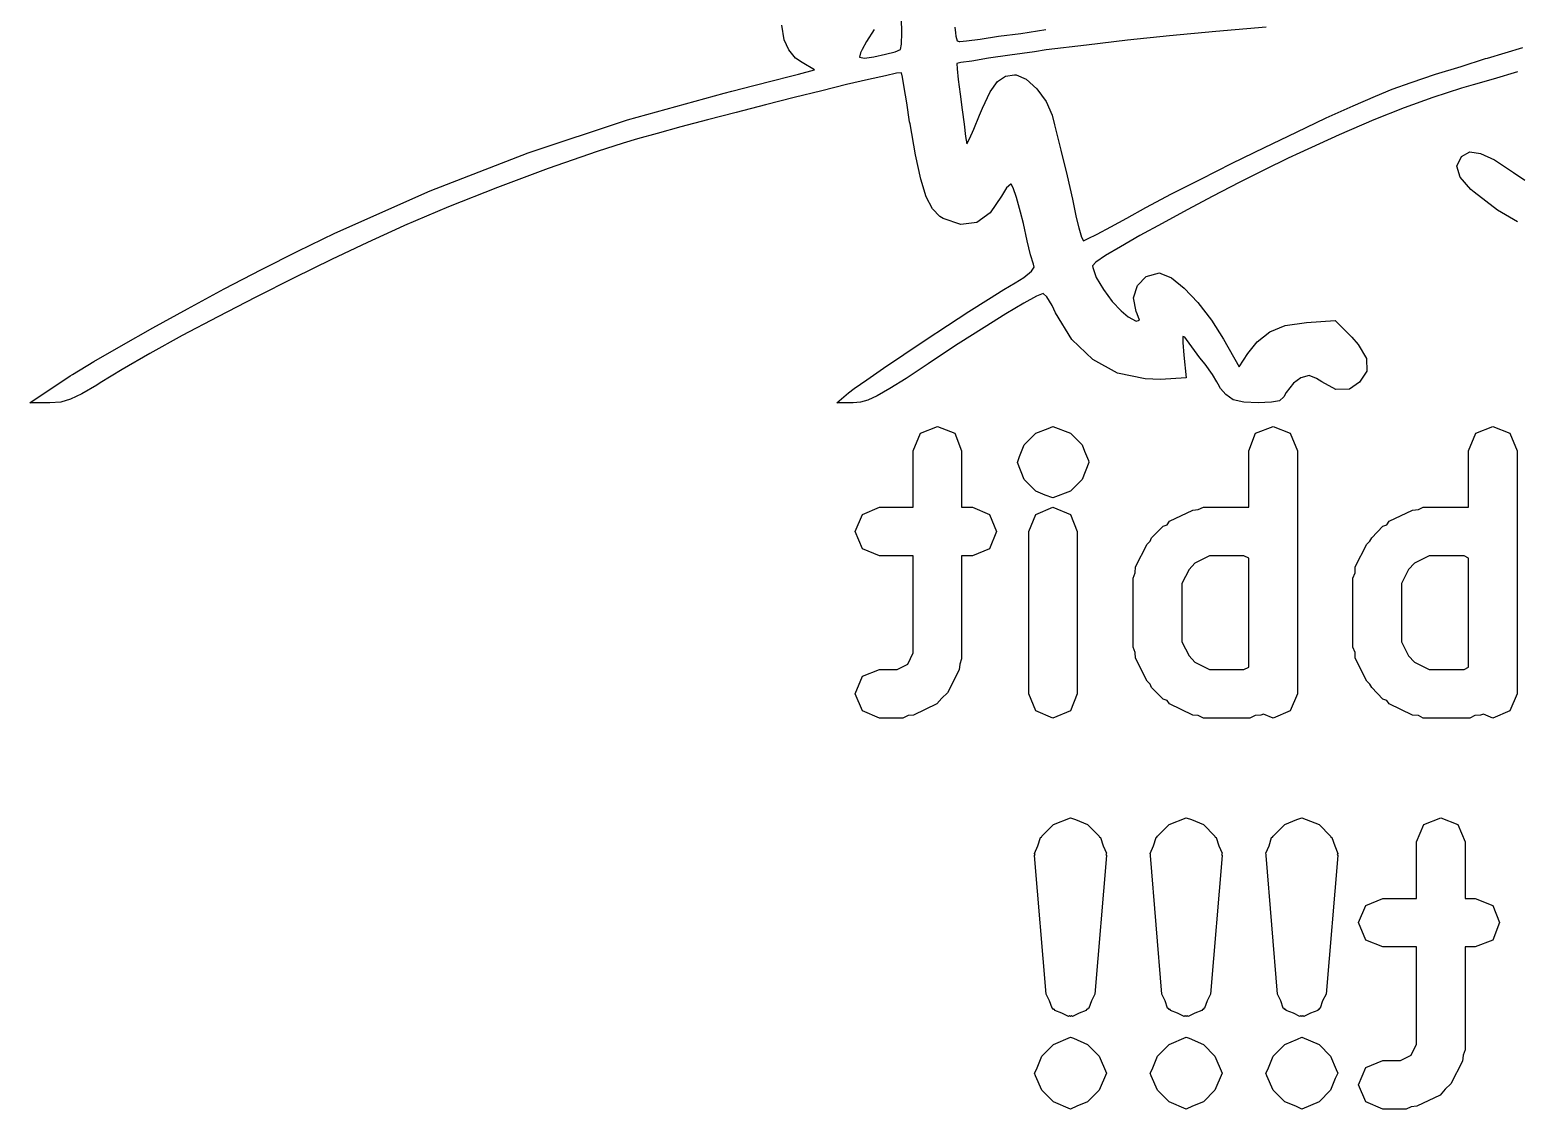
# Model space of a CAD drawing. Extents: x 87 to 114.3, y -106.8 to -95.5.
# Drawn here: x 103.761 to 106.822, y -103.319 to -101.097 of the extents above; entities that cross this region are included whole.
import ezdxf

# ---------------------------------------------------------------- set-up
doc = ezdxf.new("R2010")
doc.units = 0
doc.layers.add('BLACK', color=7, linetype='CONTINUOUS')

msp = doc.modelspace()

# ---------------------------------------------------------------- linework, layer by layer
at = {"layer": 'BLACK', "linetype": 'CONTINUOUS'}
for p, q in [((105.314, -101.118), (105.309, -101.088)), ((105.556, -101.104), (105.555, -101.074)), ((105.323, -101.139), (105.314, -101.118)), ((105.499, -101.097), (105.483, -101.122)), ((105.555, -101.127), (105.556, -101.104)), ((105.665, -101.092), (105.666, -101.104)), ((105.666, -101.104), (105.667, -101.111)), ((105.667, -101.111), (105.67, -101.12)), ((105.67, -101.12), (105.674, -101.122)), ((105.675, -101.122), (105.689, -101.12)), ((105.689, -101.12), (105.717, -101.117)), ((105.717, -101.117), (105.755, -101.111)), ((105.755, -101.111), (105.801, -101.105)), ((105.801, -101.105), (105.852, -101.097)), ((106.02, -101.119), (105.936, -101.129)), ((106.107, -101.11), (106.02, -101.119)), ((106.202, -101.101), (106.107, -101.11)), ((106.306, -101.092), (106.202, -101.101)), ((105.337, -101.156), (105.323, -101.139)), ((105.471, -101.145), (105.469, -101.154)), ((105.474, -101.138), (105.471, -101.145)), ((105.483, -101.122), (105.474, -101.138)), ((105.498, -101.153), (105.522, -101.148)), ((105.522, -101.148), (105.542, -101.143)), ((105.542, -101.143), (105.553, -101.138)), ((105.553, -101.138), (105.555, -101.127)), ((105.553, -101.138), (105.553, -101.138)), ((105.674, -101.122), (105.675, -101.122)), ((105.778, -101.15), (105.734, -101.156)), ((105.829, -101.143), (105.778, -101.15)), ((105.853, -101.139), (105.829, -101.143)), ((105.936, -101.129), (105.853, -101.139)), ((106.761, -101.156), (106.834, -101.134)), ((105.351, -101.165), (105.337, -101.156)), ((105.343, -101.189), (105.376, -101.18)), ((105.376, -101.18), (105.351, -101.165)), ((105.469, -101.154), (105.479, -101.156)), ((105.479, -101.156), (105.498, -101.153)), ((105.677, -101.165), (105.669, -101.167)), ((105.669, -101.167), (105.669, -101.167)), ((105.669, -101.167), (105.67, -101.178)), ((105.67, -101.178), (105.672, -101.2)), ((105.7, -101.162), (105.677, -101.165)), ((105.734, -101.156), (105.7, -101.162)), ((106.654, -101.189), (106.707, -101.173)), ((106.707, -101.173), (106.757, -101.157)), ((106.757, -101.157), (106.761, -101.156)), ((105.206, -101.224), (105.251, -101.212)), ((105.251, -101.212), (105.292, -101.202)), ((105.292, -101.202), (105.324, -101.194)), ((105.324, -101.194), (105.343, -101.189)), ((105.442, -101.21), (105.391, -101.223)), ((105.487, -101.2), (105.442, -101.21)), ((105.522, -101.192), (105.487, -101.2)), ((105.545, -101.187), (105.522, -101.192)), ((105.555, -101.186), (105.545, -101.187)), ((105.557, -101.195), (105.555, -101.186)), ((105.555, -101.186), (105.555, -101.186)), ((105.561, -101.216), (105.557, -101.195)), ((105.672, -101.2), (105.676, -101.23)), ((105.738, -101.225), (105.753, -101.204)), ((105.753, -101.204), (105.769, -101.193)), ((105.769, -101.193), (105.788, -101.19)), ((105.788, -101.19), (105.791, -101.19)), ((105.791, -101.19), (105.812, -101.199)), ((105.812, -101.199), (105.834, -101.219)), ((106.565, -101.22), (106.604, -101.206)), ((106.604, -101.206), (106.654, -101.189)), ((106.732, -101.211), (106.708, -101.218)), ((106.773, -101.199), (106.732, -101.211)), ((106.823, -101.184), (106.773, -101.199)), ((104.991, -101.283), (105.19, -101.228)), ((105.19, -101.228), (105.206, -101.224)), ((105.334, -101.237), (105.275, -101.252)), ((105.391, -101.223), (105.334, -101.237)), ((105.566, -101.248), (105.561, -101.216)), ((105.676, -101.23), (105.68, -101.262)), ((105.722, -101.259), (105.738, -101.225)), ((105.834, -101.219), (105.853, -101.245)), ((106.485, -101.254), (106.531, -101.234)), ((106.531, -101.234), (106.565, -101.22)), ((106.649, -101.237), (106.59, -101.258)), ((106.708, -101.218), (106.649, -101.237)), ((105.215, -101.268), (105.156, -101.283)), ((105.275, -101.252), (105.215, -101.268)), ((105.572, -101.287), (105.566, -101.248)), ((105.68, -101.262), (105.684, -101.292)), ((105.704, -101.302), (105.716, -101.273)), ((105.716, -101.273), (105.722, -101.259)), ((105.853, -101.245), (105.865, -101.273)), ((105.865, -101.273), (105.87, -101.293)), ((106.429, -101.279), (106.485, -101.254)), ((106.59, -101.258), (106.527, -101.283)), ((104.787, -101.351), (104.991, -101.283)), ((105.101, -101.297), (105.052, -101.311)), ((105.156, -101.283), (105.101, -101.297)), ((105.573, -101.291), (105.572, -101.287)), ((105.584, -101.355), (105.573, -101.291)), ((105.684, -101.292), (105.687, -101.317)), ((105.695, -101.322), (105.704, -101.302)), ((105.87, -101.293), (105.883, -101.345)), ((106.368, -101.308), (106.429, -101.279)), ((106.527, -101.283), (106.456, -101.314)), ((104.982, -101.331), (104.929, -101.348)), ((105.012, -101.322), (104.982, -101.331)), ((105.052, -101.311), (105.012, -101.322)), ((105.687, -101.317), (105.69, -101.332)), ((105.69, -101.332), (105.695, -101.322)), ((105.69, -101.332), (105.69, -101.332)), ((106.302, -101.34), (106.368, -101.308)), ((106.456, -101.314), (106.375, -101.351)), ((104.585, -101.429), (104.787, -101.351)), ((104.929, -101.348), (104.828, -101.383)), ((105.595, -101.405), (105.584, -101.355)), ((105.883, -101.345), (105.896, -101.398)), ((106.236, -101.372), (106.302, -101.34)), ((106.351, -101.362), (106.302, -101.386)), ((106.375, -101.351), (106.351, -101.362)), ((106.698, -101.378), (106.708, -101.358)), ((106.708, -101.358), (106.725, -101.349)), ((106.708, -101.358), (106.708, -101.358)), ((106.725, -101.349), (106.747, -101.352)), ((106.747, -101.352), (106.776, -101.365)), ((106.776, -101.365), (106.815, -101.391)), ((104.828, -101.383), (104.724, -101.422)), ((106.171, -101.405), (106.236, -101.372)), ((106.302, -101.386), (106.25, -101.412)), ((106.705, -101.401), (106.698, -101.378)), ((106.815, -101.391), (106.838, -101.407)), ((104.724, -101.422), (104.623, -101.462)), ((105.606, -101.441), (105.595, -101.405)), ((105.771, -101.423), (105.761, -101.44)), ((105.78, -101.415), (105.771, -101.423)), ((105.781, -101.415), (105.78, -101.415)), ((105.785, -101.423), (105.781, -101.415)), ((105.792, -101.443), (105.785, -101.423)), ((105.896, -101.398), (105.907, -101.446)), ((106.111, -101.435), (106.171, -101.405)), ((106.25, -101.412), (106.196, -101.44)), ((106.727, -101.426), (106.705, -101.401)), ((106.734, -101.432), (106.727, -101.426)), ((104.389, -101.516), (104.585, -101.429)), ((105.619, -101.466), (105.606, -101.441)), ((105.761, -101.44), (105.738, -101.474)), ((105.8, -101.473), (105.792, -101.443)), ((105.907, -101.446), (105.915, -101.484)), ((106.058, -101.463), (106.111, -101.435)), ((106.196, -101.44), (106.143, -101.468)), ((106.782, -101.469), (106.734, -101.432)), ((104.623, -101.462), (104.532, -101.5)), ((105.634, -101.482), (105.619, -101.466)), ((105.641, -101.486), (105.634, -101.482)), ((105.677, -101.498), (105.641, -101.486)), ((105.738, -101.474), (105.71, -101.494)), ((105.806, -101.496), (105.8, -101.473)), ((105.915, -101.484), (105.92, -101.505)), ((105.986, -101.503), (106.019, -101.485)), ((106.019, -101.485), (106.058, -101.463)), ((106.143, -101.468), (106.092, -101.496)), ((106.823, -101.493), (106.782, -101.469)), ((104.313, -101.553), (104.389, -101.516)), ((104.522, -101.505), (104.456, -101.535)), ((104.532, -101.5), (104.522, -101.505)), ((105.71, -101.494), (105.677, -101.498)), ((105.814, -101.532), (105.806, -101.496)), ((105.92, -101.505), (105.926, -101.524)), ((105.938, -101.528), (105.958, -101.518)), ((105.958, -101.518), (105.986, -101.503)), ((106.092, -101.496), (106.046, -101.521)), ((104.456, -101.535), (104.382, -101.57)), ((105.821, -101.561), (105.814, -101.532)), ((105.926, -101.524), (105.93, -101.532)), ((105.93, -101.532), (105.938, -101.528)), ((106.006, -101.544), (105.975, -101.562)), ((106.046, -101.521), (106.006, -101.544)), ((104.238, -101.591), (104.313, -101.553)), ((104.382, -101.57), (104.305, -101.608)), ((105.827, -101.58), (105.821, -101.561)), ((105.828, -101.586), (105.827, -101.58)), ((105.955, -101.576), (105.948, -101.583)), ((105.975, -101.562), (105.955, -101.576)), ((104.161, -101.631), (104.238, -101.591)), ((104.305, -101.608), (104.226, -101.648)), ((105.789, -101.618), (105.807, -101.607)), ((105.807, -101.607), (105.823, -101.594)), ((105.823, -101.594), (105.828, -101.586)), ((105.948, -101.583), (105.949, -101.587)), ((105.949, -101.587), (105.956, -101.607)), ((105.956, -101.607), (105.971, -101.632)), ((106.041, -101.624), (106.059, -101.605)), ((106.059, -101.605), (106.086, -101.598)), ((106.086, -101.598), (106.089, -101.599)), ((106.089, -101.599), (106.111, -101.608)), ((106.111, -101.608), (106.137, -101.629)), ((104.086, -101.672), (104.161, -101.631)), ((105.734, -101.652), (105.766, -101.632)), ((105.766, -101.632), (105.789, -101.618)), ((105.847, -101.64), (105.833, -101.646)), ((105.854, -101.647), (105.847, -101.64)), ((105.847, -101.64), (105.847, -101.64)), ((105.971, -101.632), (105.989, -101.657)), ((106.033, -101.649), (106.041, -101.624)), ((106.137, -101.629), (106.165, -101.659)), ((104.014, -101.711), (104.086, -101.672)), ((104.226, -101.648), (104.148, -101.688)), ((105.694, -101.677), (105.734, -101.652)), ((105.807, -101.66), (105.77, -101.682)), ((105.833, -101.646), (105.807, -101.66)), ((105.865, -101.665), (105.854, -101.647)), ((105.872, -101.68), (105.865, -101.665)), ((105.989, -101.657), (106.007, -101.676)), ((106.038, -101.677), (106.033, -101.649)), ((106.165, -101.659), (106.193, -101.695)), ((104.148, -101.688), (104.075, -101.727)), ((105.65, -101.706), (105.694, -101.677)), ((105.77, -101.682), (105.725, -101.71)), ((105.906, -101.735), (105.872, -101.68)), ((106.007, -101.676), (106.022, -101.688)), ((106.022, -101.688), (106.038, -101.697)), ((106.04, -101.682), (106.038, -101.677)), ((106.038, -101.697), (106.045, -101.695)), ((106.045, -101.695), (106.04, -101.682)), ((106.193, -101.695), (106.218, -101.734)), ((106.345, -101.706), (106.389, -101.7)), ((106.389, -101.7), (106.448, -101.696)), ((106.448, -101.696), (106.482, -101.73)), ((103.949, -101.748), (104.014, -101.711)), ((104.075, -101.727), (104.008, -101.764)), ((105.604, -101.736), (105.65, -101.706)), ((105.725, -101.71), (105.672, -101.744)), ((106.138, -101.73), (106.134, -101.729)), ((106.134, -101.729), (106.134, -101.741)), ((106.142, -101.735), (106.138, -101.73)), ((106.287, -101.74), (106.313, -101.719)), ((106.313, -101.719), (106.345, -101.706)), ((106.482, -101.73), (106.495, -101.745)), ((103.893, -101.78), (103.949, -101.748)), ((104.008, -101.764), (103.951, -101.797)), ((105.56, -101.766), (105.604, -101.736)), ((105.672, -101.744), (105.613, -101.783)), ((105.949, -101.776), (105.906, -101.735)), ((106.134, -101.741), (106.136, -101.767)), ((106.153, -101.75), (106.142, -101.735)), ((106.169, -101.773), (106.153, -101.75)), ((106.218, -101.734), (106.25, -101.791)), ((106.25, -101.791), (106.268, -101.764)), ((106.268, -101.764), (106.287, -101.74)), ((106.495, -101.745), (106.512, -101.774)), ((103.849, -101.807), (103.893, -101.78)), ((105.484, -101.818), (105.518, -101.794)), ((105.518, -101.794), (105.56, -101.766)), ((105.61, -101.785), (105.565, -101.815)), ((105.613, -101.783), (105.61, -101.785)), ((106, -101.804), (105.949, -101.776)), ((106.136, -101.767), (106.141, -101.814)), ((106.18, -101.786), (106.169, -101.773)), ((106.195, -101.807), (106.18, -101.786)), ((106.512, -101.774), (106.513, -101.8)), ((103.761, -101.865), (103.844, -101.81)), ((103.844, -101.81), (103.849, -101.807)), ((103.906, -101.824), (103.899, -101.829)), ((103.951, -101.797), (103.906, -101.824)), ((105.458, -101.836), (105.484, -101.818)), ((105.565, -101.815), (105.531, -101.836)), ((106.057, -101.816), (106, -101.804)), ((106.088, -101.817), (106.057, -101.816)), ((106.141, -101.814), (106.088, -101.817)), ((106.204, -101.822), (106.195, -101.807)), ((106.207, -101.827), (106.204, -101.822)), ((106.362, -101.825), (106.347, -101.844)), ((106.377, -101.814), (106.362, -101.825)), ((106.394, -101.809), (106.377, -101.814)), ((106.409, -101.815), (106.394, -101.809)), ((106.42, -101.822), (106.409, -101.815)), ((106.449, -101.838), (106.42, -101.822)), ((106.498, -101.823), (106.477, -101.837)), ((106.513, -101.8), (106.498, -101.823)), ((103.868, -101.847), (103.845, -101.858)), ((103.899, -101.829), (103.868, -101.847)), ((105.422, -101.865), (105.446, -101.845)), ((105.446, -101.845), (105.458, -101.836)), ((105.505, -101.851), (105.486, -101.86)), ((105.531, -101.836), (105.505, -101.851)), ((106.212, -101.836), (106.207, -101.827)), ((106.223, -101.848), (106.212, -101.836)), ((106.238, -101.859), (106.223, -101.848)), ((106.342, -101.853), (106.333, -101.861)), ((106.347, -101.844), (106.342, -101.853)), ((106.477, -101.837), (106.449, -101.838)), ((103.802, -101.865), (103.761, -101.865)), ((103.825, -101.864), (103.802, -101.865)), ((103.845, -101.858), (103.825, -101.864)), ((105.456, -101.865), (105.422, -101.865)), ((105.471, -101.864), (105.456, -101.865)), ((105.486, -101.86), (105.471, -101.864)), ((106.26, -101.864), (106.238, -101.859)), ((106.289, -101.865), (106.26, -101.864)), ((106.317, -101.864), (106.289, -101.865)), ((106.333, -101.861), (106.317, -101.864)), ((105.594, -101.928), (105.629, -101.914)), ((105.629, -101.914), (105.665, -101.928)), ((105.857, -101.918), (105.867, -101.914)), ((105.867, -101.914), (105.867, -101.914)), ((105.867, -101.914), (105.903, -101.928)), ((106.284, -101.928), (106.32, -101.914)), ((106.32, -101.914), (106.355, -101.928)), ((106.737, -101.928), (106.772, -101.914)), ((106.772, -101.914), (106.807, -101.928)), ((105.579, -101.964), (105.594, -101.928)), ((105.665, -101.928), (105.679, -101.964)), ((105.808, -101.952), (105.832, -101.928)), ((105.832, -101.928), (105.857, -101.918)), ((105.832, -101.928), (105.832, -101.928)), ((105.832, -101.928), (105.832, -101.928)), ((105.903, -101.928), (105.927, -101.952)), ((106.27, -101.964), (106.284, -101.928)), ((106.355, -101.928), (106.37, -101.964)), ((106.722, -101.964), (106.737, -101.928)), ((106.807, -101.928), (106.822, -101.964)), ((105.579, -102.08), (105.579, -101.964)), ((105.679, -101.964), (105.679, -102.08)), ((105.795, -101.984), (105.798, -101.976)), ((105.798, -101.976), (105.808, -101.952)), ((105.808, -101.952), (105.808, -101.952)), ((105.927, -101.952), (105.932, -101.965)), ((105.932, -101.965), (105.94, -101.984)), ((106.27, -102.08), (106.27, -101.964)), ((106.37, -101.964), (106.37, -102.464)), ((106.722, -102.08), (106.722, -101.964)), ((106.822, -101.964), (106.822, -102.464)), ((105.794, -101.988), (105.795, -101.984)), ((105.808, -102.023), (105.794, -101.988)), ((105.941, -101.988), (105.927, -102.023)), ((105.94, -101.984), (105.941, -101.988)), ((105.832, -102.047), (105.808, -102.023)), ((105.927, -102.023), (105.903, -102.047)), ((105.927, -102.023), (105.927, -102.023)), ((105.851, -102.055), (105.832, -102.047)), ((105.867, -102.061), (105.851, -102.055)), ((105.903, -102.047), (105.867, -102.061)), ((105.867, -102.061), (105.867, -102.061)), ((105.903, -102.047), (105.903, -102.047)), ((105.46, -102.13), (105.475, -102.095)), ((105.475, -102.095), (105.51, -102.08)), ((105.51, -102.08), (105.579, -102.08)), ((105.679, -102.08), (105.701, -102.08)), ((105.701, -102.08), (105.736, -102.095)), ((105.736, -102.095), (105.751, -102.13)), ((105.817, -102.13), (105.832, -102.095)), ((105.832, -102.095), (105.867, -102.08)), ((105.867, -102.08), (105.903, -102.095)), ((105.903, -102.095), (105.917, -102.13)), ((106.107, -102.109), (106.155, -102.086)), ((106.155, -102.086), (106.166, -102.085)), ((106.166, -102.085), (106.177, -102.08)), ((106.177, -102.08), (106.27, -102.08)), ((106.559, -102.109), (106.607, -102.086)), ((106.607, -102.086), (106.619, -102.085)), ((106.619, -102.085), (106.629, -102.08)), ((106.629, -102.08), (106.722, -102.08)), ((105.475, -102.166), (105.46, -102.13)), ((105.751, -102.13), (105.736, -102.166)), ((105.817, -102.464), (105.817, -102.13)), ((105.917, -102.13), (105.917, -102.464)), ((106.07, -102.143), (106.094, -102.119)), ((106.094, -102.119), (106.102, -102.116)), ((106.102, -102.116), (106.107, -102.109)), ((106.523, -102.143), (106.546, -102.119)), ((106.546, -102.119), (106.554, -102.116)), ((106.554, -102.116), (106.559, -102.109)), ((106.037, -102.203), (106.061, -102.156)), ((106.061, -102.156), (106.067, -102.15)), ((106.067, -102.15), (106.07, -102.143)), ((106.489, -102.203), (106.513, -102.156)), ((106.513, -102.156), (106.519, -102.15)), ((106.519, -102.15), (106.523, -102.143)), ((105.51, -102.18), (105.475, -102.166)), ((105.579, -102.18), (105.51, -102.18)), ((105.579, -102.38), (105.579, -102.18)), ((105.701, -102.18), (105.679, -102.18)), ((105.679, -102.18), (105.679, -102.392)), ((105.736, -102.166), (105.701, -102.18)), ((106.189, -102.18), (106.159, -102.195)), ((106.26, -102.18), (106.189, -102.18)), ((106.27, -102.185), (106.26, -102.18)), ((106.27, -102.409), (106.27, -102.185)), ((106.641, -102.18), (106.611, -102.195)), ((106.713, -102.18), (106.641, -102.18)), ((106.722, -102.185), (106.713, -102.18)), ((106.722, -102.409), (106.722, -102.185)), ((106.032, -102.226), (106.036, -102.215)), ((106.036, -102.215), (106.037, -102.203)), ((106.147, -102.208), (106.132, -102.237)), ((106.159, -102.195), (106.147, -102.208)), ((106.484, -102.226), (106.489, -102.215)), ((106.489, -102.215), (106.489, -102.203)), ((106.599, -102.208), (106.584, -102.237)), ((106.611, -102.195), (106.599, -102.208)), ((106.032, -102.368), (106.032, -102.226)), ((106.132, -102.237), (106.132, -102.357)), ((106.484, -102.368), (106.484, -102.226)), ((106.584, -102.237), (106.584, -102.357)), ((106.036, -102.379), (106.032, -102.368)), ((106.132, -102.357), (106.147, -102.386)), ((106.489, -102.379), (106.484, -102.368)), ((106.584, -102.357), (106.599, -102.386)), ((105.546, -102.414), (105.568, -102.403)), ((105.568, -102.403), (105.579, -102.38)), ((105.675, -102.403), (105.674, -102.415)), ((105.679, -102.392), (105.675, -102.403)), ((106.037, -102.391), (106.036, -102.379)), ((106.061, -102.438), (106.037, -102.391)), ((106.147, -102.386), (106.159, -102.399)), ((106.159, -102.399), (106.189, -102.414)), ((106.489, -102.391), (106.489, -102.379)), ((106.513, -102.438), (106.489, -102.391)), ((106.599, -102.386), (106.611, -102.399)), ((106.611, -102.399), (106.641, -102.414)), ((105.46, -102.464), (105.475, -102.428)), ((105.475, -102.428), (105.51, -102.414)), ((105.51, -102.414), (105.546, -102.414)), ((105.674, -102.415), (105.65, -102.462)), ((106.189, -102.414), (106.26, -102.414)), ((106.26, -102.414), (106.27, -102.409)), ((106.641, -102.414), (106.713, -102.414)), ((106.713, -102.414), (106.722, -102.409)), ((105.475, -102.499), (105.46, -102.464)), ((105.65, -102.462), (105.638, -102.473)), ((105.832, -102.499), (105.817, -102.464)), ((105.917, -102.464), (105.903, -102.499)), ((106.067, -102.444), (106.061, -102.438)), ((106.07, -102.451), (106.067, -102.444)), ((106.094, -102.475), (106.07, -102.451)), ((106.37, -102.464), (106.355, -102.499)), ((106.519, -102.444), (106.513, -102.438)), ((106.523, -102.451), (106.519, -102.444)), ((106.546, -102.475), (106.523, -102.451)), ((106.822, -102.464), (106.807, -102.499)), ((105.51, -102.514), (105.475, -102.499)), ((105.628, -102.485), (105.58, -102.508)), ((105.638, -102.473), (105.628, -102.485)), ((105.867, -102.514), (105.832, -102.499)), ((105.903, -102.499), (105.867, -102.514)), ((106.102, -102.478), (106.094, -102.475)), ((106.107, -102.485), (106.102, -102.478)), ((106.155, -102.508), (106.107, -102.485)), ((106.355, -102.499), (106.32, -102.514)), ((106.554, -102.478), (106.546, -102.475)), ((106.559, -102.485), (106.554, -102.478)), ((106.607, -102.508), (106.559, -102.485)), ((106.807, -102.499), (106.772, -102.514)), ((105.558, -102.514), (105.51, -102.514)), ((105.569, -102.509), (105.558, -102.514)), ((105.58, -102.508), (105.569, -102.509)), ((106.166, -102.509), (106.155, -102.508)), ((106.177, -102.514), (106.166, -102.509)), ((106.272, -102.514), (106.177, -102.514)), ((106.283, -102.509), (106.272, -102.514)), ((106.295, -102.508), (106.283, -102.509)), ((106.3, -102.506), (106.295, -102.508)), ((106.32, -102.514), (106.3, -102.506)), ((106.619, -102.509), (106.607, -102.508)), ((106.629, -102.514), (106.619, -102.509)), ((106.725, -102.514), (106.629, -102.514)), ((106.735, -102.509), (106.725, -102.514)), ((106.747, -102.508), (106.735, -102.509)), ((106.753, -102.506), (106.747, -102.508)), ((106.772, -102.514), (106.753, -102.506)), ((105.844, -102.757), (105.868, -102.733)), ((105.868, -102.733), (105.903, -102.719)), ((105.903, -102.719), (105.903, -102.719)), ((105.903, -102.719), (105.913, -102.723)), ((105.913, -102.723), (105.938, -102.733)), ((105.938, -102.733), (105.938, -102.733)), ((105.938, -102.733), (105.938, -102.733)), ((105.938, -102.733), (105.962, -102.757)), ((106.082, -102.757), (106.106, -102.733)), ((106.106, -102.733), (106.141, -102.719)), ((106.141, -102.719), (106.141, -102.719)), ((106.141, -102.719), (106.152, -102.723)), ((106.152, -102.723), (106.177, -102.733)), ((106.177, -102.733), (106.177, -102.733)), ((106.177, -102.733), (106.177, -102.733)), ((106.177, -102.733), (106.2, -102.757)), ((106.32, -102.757), (106.344, -102.733)), ((106.344, -102.733), (106.369, -102.723)), ((106.344, -102.733), (106.344, -102.733)), ((106.344, -102.733), (106.344, -102.733)), ((106.369, -102.723), (106.379, -102.719)), ((106.379, -102.719), (106.379, -102.719)), ((106.379, -102.719), (106.415, -102.733)), ((106.415, -102.733), (106.438, -102.757)), ((106.615, -102.769), (106.63, -102.733)), ((106.63, -102.733), (106.665, -102.719)), ((106.665, -102.719), (106.7, -102.733)), ((106.7, -102.733), (106.715, -102.769)), ((105.836, -102.777), (105.841, -102.76)), ((105.841, -102.76), (105.843, -102.759)), ((105.843, -102.759), (105.844, -102.757)), ((105.962, -102.757), (105.963, -102.759)), ((105.963, -102.759), (105.965, -102.76)), ((105.965, -102.76), (105.97, -102.777)), ((106.074, -102.777), (106.079, -102.76)), ((106.079, -102.76), (106.081, -102.759)), ((106.081, -102.759), (106.082, -102.757)), ((106.2, -102.757), (106.201, -102.759)), ((106.201, -102.759), (106.203, -102.76)), ((106.203, -102.76), (106.208, -102.777)), ((106.312, -102.777), (106.317, -102.76)), ((106.317, -102.76), (106.319, -102.759)), ((106.319, -102.759), (106.32, -102.757)), ((106.438, -102.757), (106.439, -102.759)), ((106.439, -102.759), (106.441, -102.76)), ((106.441, -102.76), (106.447, -102.777)), ((106.615, -102.885), (106.615, -102.769)), ((106.715, -102.769), (106.715, -102.885)), ((105.829, -102.793), (105.836, -102.777)), ((105.83, -102.795), (105.829, -102.793)), ((105.829, -102.797), (105.83, -102.795)), ((105.853, -103.082), (105.829, -102.797)), ((105.977, -102.797), (105.953, -103.082)), ((105.97, -102.777), (105.977, -102.792)), ((105.977, -102.792), (105.976, -102.795)), ((105.976, -102.795), (105.977, -102.797)), ((106.067, -102.793), (106.074, -102.777)), ((106.068, -102.795), (106.067, -102.793)), ((106.068, -102.797), (106.068, -102.795)), ((106.091, -103.082), (106.068, -102.797)), ((106.215, -102.797), (106.191, -103.082)), ((106.208, -102.777), (106.215, -102.792)), ((106.215, -102.792), (106.214, -102.795)), ((106.214, -102.795), (106.215, -102.797)), ((106.305, -102.792), (106.312, -102.777)), ((106.306, -102.795), (106.305, -102.792)), ((106.306, -102.797), (106.306, -102.795)), ((106.329, -103.082), (106.306, -102.797)), ((106.453, -102.797), (106.429, -103.082)), ((106.447, -102.777), (106.453, -102.793)), ((106.453, -102.793), (106.452, -102.795)), ((106.452, -102.795), (106.453, -102.797)), ((106.511, -102.9), (106.546, -102.885)), ((106.546, -102.885), (106.615, -102.885)), ((106.715, -102.885), (106.736, -102.885)), ((106.736, -102.885), (106.772, -102.9)), ((106.496, -102.935), (106.511, -102.9)), ((106.772, -102.9), (106.786, -102.935)), ((106.511, -102.971), (106.496, -102.935)), ((106.786, -102.935), (106.772, -102.971)), ((106.546, -102.985), (106.511, -102.971)), ((106.615, -102.985), (106.546, -102.985)), ((106.615, -103.185), (106.615, -102.985)), ((106.736, -102.985), (106.715, -102.985)), ((106.715, -102.985), (106.715, -103.197)), ((106.772, -102.971), (106.736, -102.985)), ((105.86, -103.096), (105.853, -103.082)), ((105.865, -103.111), (105.86, -103.096)), ((105.867, -103.112), (105.865, -103.111)), ((105.941, -103.111), (105.939, -103.112)), ((105.946, -103.096), (105.941, -103.111)), ((105.953, -103.082), (105.946, -103.096)), ((106.098, -103.096), (106.091, -103.082)), ((106.103, -103.111), (106.098, -103.096)), ((106.105, -103.112), (106.103, -103.111)), ((106.179, -103.111), (106.177, -103.112)), ((106.184, -103.096), (106.179, -103.111)), ((106.191, -103.082), (106.184, -103.096)), ((106.336, -103.096), (106.329, -103.082)), ((106.341, -103.111), (106.336, -103.096)), ((106.343, -103.112), (106.341, -103.111)), ((106.417, -103.111), (106.415, -103.112)), ((106.422, -103.096), (106.417, -103.111)), ((106.429, -103.082), (106.422, -103.096)), ((105.868, -103.114), (105.867, -103.112)), ((105.87, -103.114), (105.868, -103.114)), ((105.871, -103.116), (105.87, -103.114)), ((105.885, -103.121), (105.871, -103.116)), ((105.899, -103.128), (105.885, -103.121)), ((105.901, -103.127), (105.899, -103.128)), ((105.903, -103.128), (105.901, -103.127)), ((105.905, -103.127), (105.903, -103.128)), ((105.907, -103.128), (105.905, -103.127)), ((105.921, -103.121), (105.907, -103.128)), ((105.935, -103.116), (105.921, -103.121)), ((105.936, -103.114), (105.935, -103.116)), ((105.938, -103.114), (105.936, -103.114)), ((105.939, -103.112), (105.938, -103.114)), ((106.106, -103.114), (106.105, -103.112)), ((106.108, -103.114), (106.106, -103.114)), ((106.109, -103.116), (106.108, -103.114)), ((106.123, -103.121), (106.109, -103.116)), ((106.137, -103.128), (106.123, -103.121)), ((106.139, -103.127), (106.137, -103.128)), ((106.141, -103.128), (106.139, -103.127)), ((106.143, -103.127), (106.141, -103.128)), ((106.145, -103.128), (106.143, -103.127)), ((106.159, -103.121), (106.145, -103.128)), ((106.173, -103.116), (106.159, -103.121)), ((106.175, -103.114), (106.173, -103.116)), ((106.177, -103.114), (106.175, -103.114)), ((106.177, -103.112), (106.177, -103.114)), ((106.344, -103.114), (106.343, -103.112)), ((106.346, -103.114), (106.344, -103.114)), ((106.347, -103.116), (106.346, -103.114)), ((106.362, -103.121), (106.347, -103.116)), ((106.375, -103.128), (106.362, -103.121)), ((106.377, -103.127), (106.375, -103.128)), ((106.379, -103.128), (106.377, -103.127)), ((106.381, -103.127), (106.379, -103.128)), ((106.383, -103.128), (106.381, -103.127)), ((106.397, -103.121), (106.383, -103.128)), ((106.412, -103.116), (106.397, -103.121)), ((106.413, -103.114), (106.412, -103.116)), ((106.415, -103.114), (106.413, -103.114)), ((106.415, -103.112), (106.415, -103.114)), ((105.868, -103.186), (105.903, -103.171)), ((105.903, -103.171), (105.903, -103.171)), ((105.903, -103.171), (105.909, -103.173)), ((106.106, -103.186), (106.141, -103.171)), ((106.141, -103.171), (106.141, -103.171)), ((106.141, -103.171), (106.147, -103.173)), ((106.37, -103.175), (106.379, -103.171)), ((106.379, -103.171), (106.379, -103.171)), ((106.379, -103.171), (106.415, -103.186)), ((105.844, -103.21), (105.868, -103.186)), ((105.868, -103.186), (105.868, -103.186)), ((105.909, -103.173), (105.938, -103.186)), ((105.938, -103.186), (105.962, -103.21)), ((106.082, -103.21), (106.106, -103.186)), ((106.106, -103.186), (106.106, -103.186)), ((106.147, -103.173), (106.177, -103.186)), ((106.177, -103.186), (106.2, -103.21)), ((106.32, -103.21), (106.344, -103.186)), ((106.344, -103.186), (106.37, -103.175)), ((106.415, -103.186), (106.415, -103.186)), ((106.415, -103.186), (106.438, -103.21)), ((106.604, -103.208), (106.615, -103.185)), ((106.715, -103.197), (106.711, -103.208)), ((105.833, -103.237), (105.844, -103.21)), ((105.844, -103.21), (105.844, -103.21)), ((105.962, -103.21), (105.977, -103.245)), ((106.071, -103.237), (106.082, -103.21)), ((106.082, -103.21), (106.082, -103.21)), ((106.2, -103.21), (106.215, -103.245)), ((106.309, -103.237), (106.32, -103.21)), ((106.438, -103.21), (106.438, -103.21)), ((106.438, -103.21), (106.45, -103.237)), ((106.496, -103.269), (106.511, -103.233)), ((106.511, -103.233), (106.546, -103.219)), ((106.546, -103.219), (106.582, -103.219)), ((106.582, -103.219), (106.604, -103.208)), ((106.71, -103.22), (106.686, -103.267)), ((106.711, -103.208), (106.71, -103.22)), ((105.829, -103.245), (105.833, -103.237)), ((105.831, -103.25), (105.829, -103.245)), ((105.844, -103.28), (105.831, -103.25)), ((105.977, -103.245), (105.962, -103.28)), ((106.067, -103.245), (106.071, -103.237)), ((106.069, -103.25), (106.067, -103.245)), ((106.082, -103.28), (106.069, -103.25)), ((106.215, -103.245), (106.2, -103.28)), ((106.305, -103.245), (106.309, -103.237)), ((106.307, -103.25), (106.305, -103.245)), ((106.32, -103.28), (106.307, -103.25)), ((106.448, -103.256), (106.438, -103.28)), ((106.453, -103.245), (106.448, -103.256)), ((106.45, -103.237), (106.453, -103.245)), ((105.868, -103.304), (105.844, -103.28)), ((105.962, -103.28), (105.938, -103.304)), ((105.962, -103.28), (105.962, -103.28)), ((105.962, -103.28), (105.962, -103.28)), ((106.106, -103.304), (106.082, -103.28)), ((106.2, -103.28), (106.177, -103.304)), ((106.2, -103.28), (106.2, -103.28)), ((106.2, -103.28), (106.2, -103.28)), ((106.344, -103.304), (106.32, -103.28)), ((106.32, -103.28), (106.32, -103.28)), ((106.438, -103.28), (106.415, -103.304)), ((106.511, -103.304), (106.496, -103.269)), ((106.664, -103.29), (106.616, -103.313)), ((106.674, -103.278), (106.664, -103.29)), ((106.686, -103.267), (106.674, -103.278)), ((105.903, -103.319), (105.868, -103.304)), ((105.916, -103.313), (105.903, -103.319)), ((105.903, -103.319), (105.903, -103.319)), ((105.938, -103.304), (105.916, -103.313)), ((105.938, -103.304), (105.938, -103.304)), ((106.141, -103.319), (106.106, -103.304)), ((106.154, -103.313), (106.141, -103.319)), ((106.141, -103.319), (106.141, -103.319)), ((106.177, -103.304), (106.154, -103.313)), ((106.177, -103.304), (106.177, -103.304)), ((106.367, -103.313), (106.344, -103.304)), ((106.344, -103.304), (106.344, -103.304)), ((106.344, -103.304), (106.344, -103.304)), ((106.379, -103.319), (106.367, -103.313)), ((106.415, -103.304), (106.379, -103.319)), ((106.379, -103.319), (106.379, -103.319)), ((106.546, -103.319), (106.511, -103.304)), ((106.594, -103.319), (106.546, -103.319)), ((106.604, -103.314), (106.594, -103.319)), ((106.616, -103.313), (106.604, -103.314))]:
    msp.add_line(p, q, dxfattribs=at)

doc.saveas('drawing.dxf')
